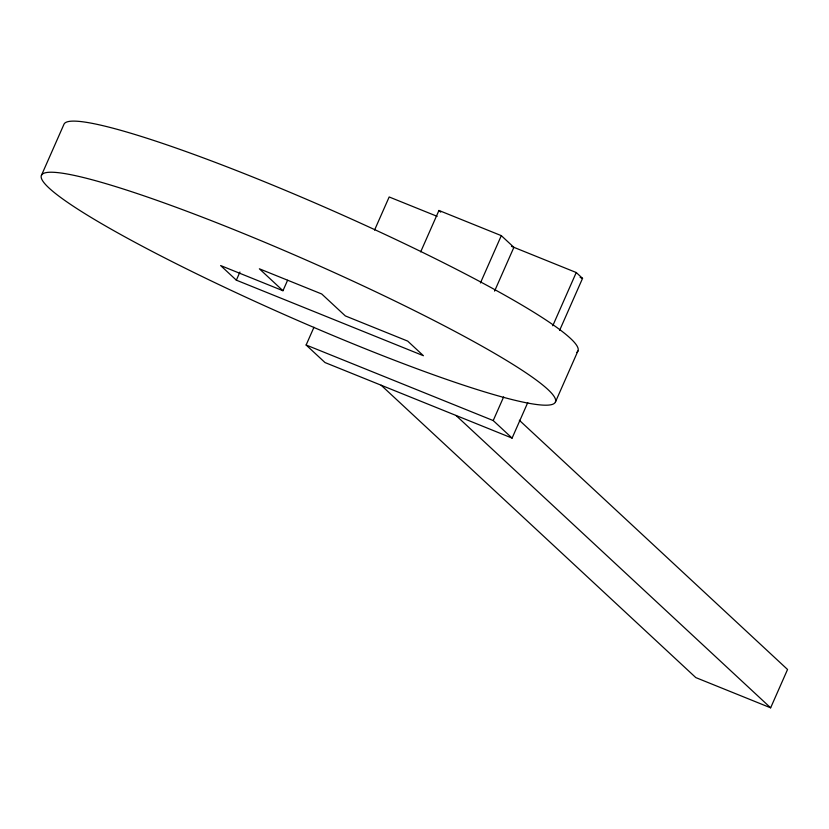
<?xml version="1.0" encoding="UTF-8"?>
<svg xmlns="http://www.w3.org/2000/svg" width="829" height="829" viewBox="0 0 829 829"><rect width="100%" height="100%" fill="white"/><g stroke="black" fill="none" stroke-linecap="round" stroke-linejoin="round"><path stroke-width="1.24" d="M41.45 175.333L63.999 124.215A280.865 29.357 23.8 0 1 341.548 214.607A280.865 29.357 23.8 0 1 576.59 352.48M287.58 280.275L282.969 290.73L259.373 268.803L321.735 293.994L345.33 315.922L407.692 341.102L423.422 355.724L236.348 280.171L239.933 272.036M527.752 402.614L512.094 438.106L325.009 362.553L306.129 345.009L313.963 327.258M374.553 230.099L389.174 196.97L437.142 216.338M420.676 251.871L438.945 210.462L501.307 235.643L513.887 247.343L494.581 291.114M480.426 282.969L501.307 235.643M512.094 438.106L493.214 420.562L503.649 396.904M552.767 325.766L576.248 272.523L511.493 246.368M559.585 330.429L582.549 278.368L576.248 272.523M555.389 402.086A280.865 29.357 23.8 0 0 180.484 208.887A280.865 29.357 23.8 0 0 159.386 255.156A280.865 29.357 23.8 0 0 555.389 402.086L577.937 350.968M381.133 385.216L695.811 677.594L770.638 707.821L787.55 669.48L519.317 420.251M580.145 277.404L582.549 278.368M282.969 290.73L220.618 265.549L236.348 280.171M306.129 345.009L493.214 420.562M438.945 210.462L440.738 212.131M455.971 415.443L770.638 707.821"/></g></svg>
